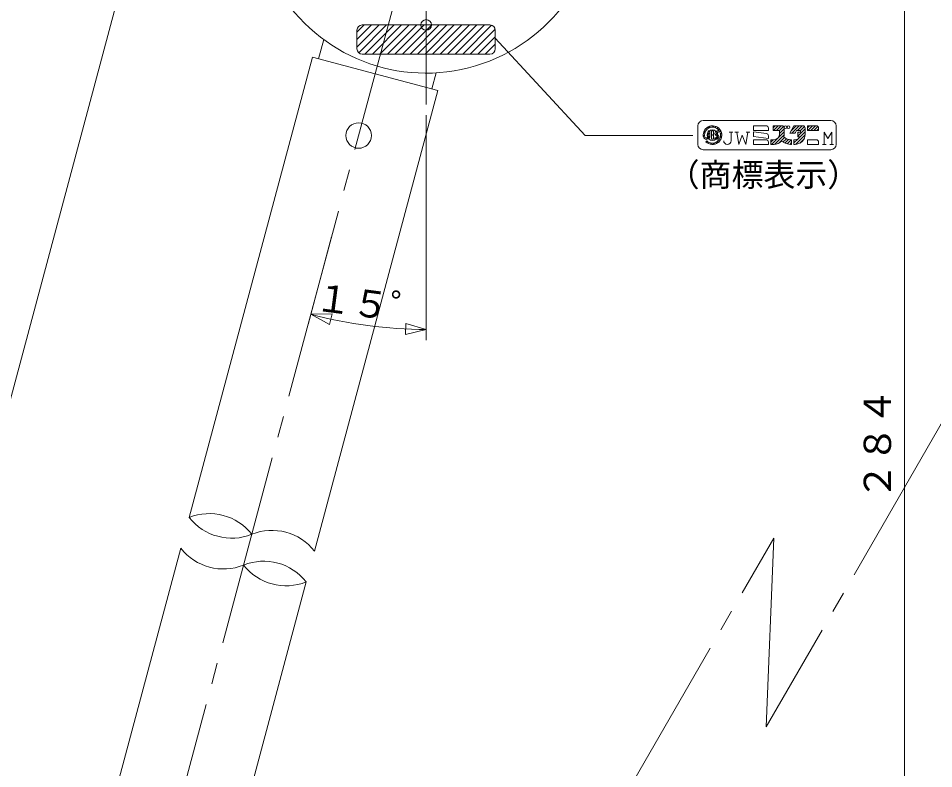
# Model space of a CAD drawing. Units: millimetres, scale not verified. Extents: x -373 to 395, y -278 to 275.
# Drawn here: x -116.8 to 55.3, y -92 to 49 of the extents above; entities that cross this region are included whole.
import ezdxf
from ezdxf.enums import TextEntityAlignment as Align

# ---------------------------------------------------------------- set-up
doc = ezdxf.new("R2010")
doc.units = ezdxf.units.MM
doc.header["$LTSCALE"] = 4
doc.header["$PDMODE"] = 32
doc.header["$PDSIZE"] = 2
doc.linetypes.add('USER2', pattern=[12, 9, -1, 1, -1])
for name, color, linetype, lineweight in [('0-2_2', 7, 'Continuous', 18), ('0-3_3', 7, 'Continuous', 18), ('0-4_4', 7, 'Continuous', 18)]:
    doc.layers.add(name, color=color, linetype=linetype, lineweight=lineweight)
doc.styles.add('ＭＳ ゴシック', font='')
doc.styles.get('ＭＳ ゴシック').set_extended_font_data('MS Gothic')

# ---------------------------------------------------------------- blocks, each defined once
blk = doc.blocks.new('D0')
at = {"layer": '0-3_3'}
for p, q in [((-40.129, 30.808), (-40.129, -11.455)), ((-57.906, 7.975), (-62.329, -8.533)), ((-61.811, -6.601), (-57.812, -6.509)), ((-61.811, -6.601), (-58.302, -8.52)), ((-58.302, -8.52), (-57.812, -6.509)), ((-43.968, -8.331), (-44.016, -10.401)), ((-40.129, -9.455), (-43.968, -8.331)), ((-40.129, -9.455), (-44.016, -10.401))]:
    blk.add_line(p, q, dxfattribs=at)
blk.add_arc((-40.129, 74.316), 83.772, 255, 270, dxfattribs=at)
at = {"layer": '0-3_3', "style": 'ＭＳ ゴシック'}
blk.add_text('１５゜', height=5.132, rotation=352.5, dxfattribs=at).set_placement((-61.474, -7.368), align=Align.BOTTOM_LEFT)
blk = doc.blocks.new('D12')
at = {"layer": '0-3_3'}
for p, q in [((-42.89, 71.743), (-91.61, 84.797)), ((-89.678, 84.28), (-91.678, 80.816)), ((-89.678, 84.28), (-89.678, 80.28)), ((-91.678, 80.816), (-89.678, 80.28)), ((-146.359, -127.258), (-146.359, -123.258)), ((-144.359, -123.794), (-146.359, -123.258)), ((-111.355, -136.637), (-148.291, -126.74))]:
    blk.add_line(p, q, dxfattribs=at)
blk.add_lwpolyline([(-89.678, 84.28), (-146.359, -127.258), (-144.359, -123.794)], dxfattribs=at)
blk = doc.blocks.new('D18')
at = {"layer": '0-3_3'}
for p, q in [((85.571, 71.225), (47.814, 71.225)), ((49.814, 71.225), (50.849, 67.361)), ((48.779, 67.361), (50.849, 67.361)), ((49.814, -122.745), (48.779, -118.882)), ((50.849, -118.882), (48.779, -118.882)), ((49.814, -122.745), (50.849, -118.882)), ((108.171, -122.745), (47.814, -122.745))]:
    blk.add_line(p, q, dxfattribs=at)
blk.add_lwpolyline([(49.814, -122.745), (49.814, 71.225), (48.779, 67.361)], dxfattribs=at)

msp = doc.modelspace()

# ---------------------------------------------------------------- linework, layer by layer
at = {"layer": '0-2_2', "linetype": 'USER2'}
for p, q in [((-40.129, 32.808), (-40.129, 138.676)), ((-103.201, -161.069), (-40.958, 71.225)), ((106.316, 58.748), (23.792, -84.188)), ((-4.737, -100.55), (25.213, -48.675)), ((23.792, -84.188), (25.213, -48.675))]:
    msp.add_line(p, q, dxfattribs=at)
at = {"layer": '0-2_2'}
for p, q in [((-60.327, 41.438), (-59.365, 45.029)), ((-84.678, -44.806), (-61.486, 41.748)), ((-37.918, 35.433), (-61.486, 41.748)), ((-38.264, 38.779), (-39.077, 35.744)), ((-37.918, 35.433), (-61.11, -51.121)), ((-62.663, -56.916), (-85.855, -143.47))]:
    msp.add_line(p, q, dxfattribs=at)
msp.add_lwpolyline([(-86.231, -50.601), (-109.423, -137.155), (-85.855, -143.47)], dxfattribs=at)
for centre, radius, start, end in [((-40.129, 71.225), 32.5, 132.60367, 0), ((-52.808, 27), 2.4, 0, 180), ((-52.808, 27), 2.4, 180, 0), ((-80.891, -54.241), 10.167, 38.1301, 111.8699), ((-76.681, -38.528), 10.167, 218.1301, 291.8699), ((-69.107, -57.398), 10.167, 38.1301, 111.8699), ((-78.234, -44.324), 10.167, 218.1301, 291.8699), ((-70.66, -63.194), 10.167, 38.1301, 111.8699), ((-66.45, -47.481), 10.167, 218.1301, 291.8699)]:
    msp.add_arc(centre, radius, start, end, dxfattribs=at)
at = {"layer": '0-4_4'}
for p, q in [((-50.379, 47.782), (-53.129, 45.032)), ((-48.965, 47.782), (-53.129, 43.618)), ((-51.794, 47.782), (-53.129, 46.447)), ((-53.129, 46.782), (-53.129, 43.282)), ((-52.796, 42.537), (-47.551, 47.782)), ((-52.129, 47.782), (-28.129, 47.782)), ((-51.637, 42.282), (-46.137, 47.782)), ((-50.223, 42.282), (-44.723, 47.782)), ((-48.808, 42.282), (-43.308, 47.782)), ((-47.394, 42.282), (-41.894, 47.782)), ((-45.98, 42.282), (-40.48, 47.782)), ((-44.566, 42.282), (-39.066, 47.782)), ((-43.152, 42.282), (-37.652, 47.782)), ((-41.737, 42.282), (-36.237, 47.782)), ((-40.323, 42.282), (-34.823, 47.782)), ((-38.909, 42.282), (-33.409, 47.782)), ((-37.495, 42.282), (-31.995, 47.782)), ((-36.08, 42.282), (-30.58, 47.782)), ((-34.666, 42.282), (-29.166, 47.782)), ((-33.252, 42.282), (-27.806, 47.729)), ((-31.838, 42.282), (-27.148, 46.973)), ((-27.129, 46.782), (-27.129, 43.282)), ((-30.424, 42.282), (-27.129, 45.577)), ((-29.009, 42.282), (-27.129, 44.162)), ((-52.129, 42.282), (-28.129, 42.282)), ((11.964, 29.824), (35.965, 29.824)), ((10.964, 25.324), (10.964, 28.824)), ((11.999, 27.424), (12.436, 27.861)), ((12.909, 26.909), (12.909, 27.861)), ((12.909, 27.768), (13.002, 27.861)), ((12.927, 28.352), (13.364, 28.788)), ((13.539, 26.286), (13.539, 27.861)), ((13.889, 27.861), (13.539, 27.861)), ((13.717, 28.576), (13.949, 28.808)), ((13.889, 27.861), (13.889, 26.286)), ((14.193, 27.61), (14.403, 27.82)), ((14.202, 28.496), (14.393, 28.687)), ((14.578, 28.305), (14.754, 28.481)), ((14.589, 27.861), (14.799, 27.861)), ((14.641, 27.581), (14.799, 27.581)), ((14.799, 27.65), (14.73, 27.581)), ((14.799, 27.581), (14.799, 27.861)), ((14.873, 28.035), (15.046, 28.208)), ((15.09, 27.687), (15.273, 27.869)), ((17.564, 27.657), (16.864, 27.657)), ((17.214, 27.657), (17.214, 26.024)), ((18.614, 27.657), (17.914, 27.657)), ((20.364, 27.657), (19.953, 25.324)), ((20.014, 27.657), (20.714, 27.657)), ((21.414, 28.824), (23.777, 28.824)), ((21.414, 27.949), (21.414, 28.824)), ((21.414, 27.949), (24.214, 27.949)), ((23.838, 27.372), (21.414, 27.712)), ((21.414, 26.829), (21.414, 27.712)), ((24.214, 27.949), (24.214, 28.386)), ((25.089, 28.824), (26.752, 28.824)), ((25.492, 28.824), (25.089, 28.421)), ((26.058, 28.824), (25.183, 27.949)), ((26.624, 28.824), (25.749, 27.949)), ((26.057, 26.56), (27.189, 27.692)), ((26.314, 27.949), (27.061, 28.696)), ((26.314, 27.383), (27.189, 28.258)), ((26.314, 27.949), (26.314, 27.249)), ((27.189, 28.386), (27.189, 27.249)), ((29.027, 28.824), (28.219, 27.424)), ((28.476, 27.87), (29.43, 28.824)), ((28.595, 27.424), (29.996, 28.824)), ((29.027, 28.824), (30.689, 28.824)), ((29.161, 27.424), (29.321, 27.584)), ((29.532, 27.949), (29.229, 27.424)), ((29.532, 27.949), (30.252, 27.949)), ((29.686, 27.949), (30.561, 28.824)), ((29.727, 26.858), (31.127, 28.258)), ((29.727, 27.599), (30.252, 27.599)), ((29.727, 26.724), (29.727, 27.599)), ((29.727, 27.424), (29.902, 27.599)), ((29.994, 26.56), (31.127, 27.692)), ((30.252, 27.949), (30.999, 28.696)), ((30.252, 27.949), (30.252, 27.599)), ((31.127, 28.386), (31.127, 27.249)), ((31.564, 28.824), (33.227, 28.824)), ((31.564, 27.949), (31.564, 28.824)), ((31.967, 28.824), (31.564, 28.421)), ((31.564, 27.949), (33.664, 27.949)), ((32.533, 28.824), (31.658, 27.949)), ((33.099, 28.824), (32.224, 27.949)), ((32.789, 27.949), (33.536, 28.696)), ((33.355, 27.949), (33.664, 28.258)), ((33.664, 27.949), (33.664, 28.386)), ((34.715, 25.324), (34.715, 27.657)), ((34.715, 27.657), (35.415, 26.445)), ((36.115, 27.657), (35.415, 26.445)), ((36.115, 25.324), (36.115, 27.657)), ((36.965, 25.324), (36.965, 28.824)), ((11.98, 26.839), (12.212, 27.071)), ((12.161, 26.455), (12.35, 26.643)), ((12.226, 26.846), (12.229, 26.846)), ((12.65, 26.01), (12.476, 25.836)), ((12.547, 26.275), (13.224, 26.952)), ((12.579, 25.741), (12.753, 25.915)), ((12.909, 27.202), (13.224, 27.517)), ((13.889, 26.286), (13.539, 26.286)), ((14.151, 26.286), (14.151, 26.566)), ((14.379, 26.566), (14.151, 26.566)), ((14.151, 26.437), (14.281, 26.566)), ((14.151, 26.286), (14.431, 26.286)), ((14.482, 27.334), (14.272, 27.123)), ((14.291, 27.103), (14.51, 26.9)), ((14.522, 27.278), (14.741, 27.074)), ((14.554, 26.839), (14.765, 27.051)), ((14.598, 26.318), (14.855, 26.575)), ((14.811, 25.71), (15.078, 25.977)), ((15.152, 26.617), (15.457, 26.922)), ((15.212, 27.243), (15.422, 27.453)), ((19.953, 25.324), (19.314, 27.078)), ((21.414, 26.829), (24.214, 26.435)), ((21.414, 26.199), (23.777, 26.199)), ((21.414, 25.324), (21.414, 26.199)), ((24.214, 26.435), (24.214, 26.939)), ((24.652, 26.199), (25.264, 26.199)), ((24.652, 26.199), (24.652, 25.324)), ((24.652, 25.721), (25.13, 26.199)), ((24.821, 25.324), (25.953, 26.457)), ((25.39, 25.328), (27.185, 27.123)), ((26.188, 25.56), (27.246, 26.618)), ((26.954, 25.76), (27.598, 26.404)), ((27.326, 25.567), (28.015, 26.256)), ((27.747, 25.421), (28.522, 26.197)), ((28.219, 27.424), (29.229, 27.424)), ((28.589, 26.199), (28.589, 25.324)), ((29.027, 25.592), (29.891, 26.457)), ((29.027, 26.199), (29.202, 26.199)), ((29.027, 26.199), (29.027, 25.324)), ((29.027, 26.158), (29.068, 26.199)), ((29.328, 25.328), (31.123, 27.123)), ((29.727, 26.724), (30.111, 26.724)), ((30.126, 25.56), (30.891, 26.325)), ((31.564, 26.199), (33.227, 26.199)), ((31.564, 25.324), (31.564, 26.199)), ((11.964, 24.324), (35.965, 24.324)), ((12.919, 25.515), (13.101, 25.698)), ((13.335, 25.365), (13.545, 25.576)), ((13.865, 25.33), (14.171, 25.636)), ((21.414, 25.324), (24.214, 25.324)), ((24.214, 25.324), (24.214, 25.761)), ((24.652, 25.324), (25.264, 25.324)), ((28.227, 25.336), (28.589, 25.698)), ((28.409, 25.324), (28.589, 25.324)), ((29.027, 25.324), (29.202, 25.324)), ((31.564, 25.324), (33.664, 25.324)), ((33.664, 25.761), (33.664, 25.324)), ((34.365, 25.324), (35.065, 25.324)), ((35.765, 25.324), (36.465, 25.324))]:
    msp.add_line(p, q, dxfattribs=at)
for points in [[(-27.129, 45.273), (-10.218, 27), (9.989, 27)], [(13.224, 26.909), (13.224, 27.861), (12.909, 27.861)], [(18.264, 27.657), (18.676, 25.324), (19.314, 27.078)], [(25.089, 28.824), (25.089, 27.949), (26.314, 27.949)]]:
    msp.add_lwpolyline(points, dxfattribs=at)
for centre in [(27.452, 28.561), (27.977, 28.561)]:
    msp.add_circle(centre, 0.263, dxfattribs=at)
for centre, radius, start, end in [((-52.129, 46.782), 1, 90, 180), ((-28.129, 46.782), 1, 0, 90), ((-52.129, 43.282), 1, 180, 270), ((-28.129, 43.282), 1, 270, 0), ((11.964, 28.824), 1, 90, 180), ((35.965, 28.824), 1, 0, 90), ((13.714, 27.074), 1.75, 225, 189.06683), ((13.714, 27.074), 1.505, 225, 188.7204), ((14.589, 27.424), 0.438, 90, 227.08229), ((14.641, 27.406), 0.175, 90, 227.08229), ((23.777, 28.386), 0.438, 0, 90), ((26.752, 28.386), 0.438, 0, 90), ((30.689, 28.386), 0.438, 0, 90), ((33.227, 28.386), 0.438, 0, 90), ((12.601, 26.909), 0.623, 190.22669, 0), ((12.566, 26.909), 0.343, 190.57359, 0), ((14.379, 26.759), 0.193, 270, 47.08229), ((14.431, 26.741), 0.455, 270, 47.08229), ((16.514, 26.024), 0.7, 180, 0), ((23.777, 25.761), 0.438, 0, 90), ((23.777, 26.939), 0.438, 0, 82), ((25.264, 27.249), 1.05, 270, 0), ((25.264, 27.249), 1.925, 270, 317.46118), ((28.507, 28.297), 2.975, 232.17344, 271.58204), ((25.264, 27.249), 1.925, 344.17338, 0), ((28.507, 28.297), 2.1, 228.52414, 272.24151), ((29.202, 27.249), 1.925, 270, 0), ((29.202, 27.249), 1.05, 270, 330), ((33.227, 25.761), 0.438, 0, 90), ((11.964, 25.324), 1, 180, 270), ((35.965, 25.324), 1, 270, 0)]:
    msp.add_arc(centre, radius, start, end, dxfattribs=at)
for p in [(-40.129, 47.782), (13.714, 27.074)]:
    msp.add_point(p, dxfattribs=at)

# ---------------------------------------------------------------- block references
at = {"layer": '0-3_3'}
for name in ['D12', 'D18', 'D0']:
    msp.add_blockref(name, (0, 0), dxfattribs=at)

# ---------------------------------------------------------------- texts
at = {"layer": '0-3_3', "style": 'ＭＳ ゴシック'}
msp.add_text('２８４', height=5.132, rotation=90, dxfattribs=at).set_placement((48.814, -41.51), align=Align.BOTTOM_LEFT)
at = {"layer": '0-4_4', "style": 'ＭＳ ゴシック'}
msp.add_text('（商標表示）', height=4.399, dxfattribs=at).set_placement((5.287, 16.118), align=Align.BOTTOM_LEFT)

doc.saveas('drawing.dxf')
